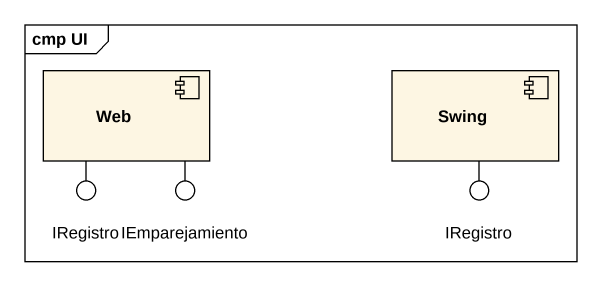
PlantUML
@startuml
mainframe cmp UI
component Web
component Swing
() IRegistro
() IEmparejamiento
() "IRegistro" as IRegistro_2
Web -- IRegistro
Web -- IEmparejamiento
Swing -- IRegistro_2
@enduml
